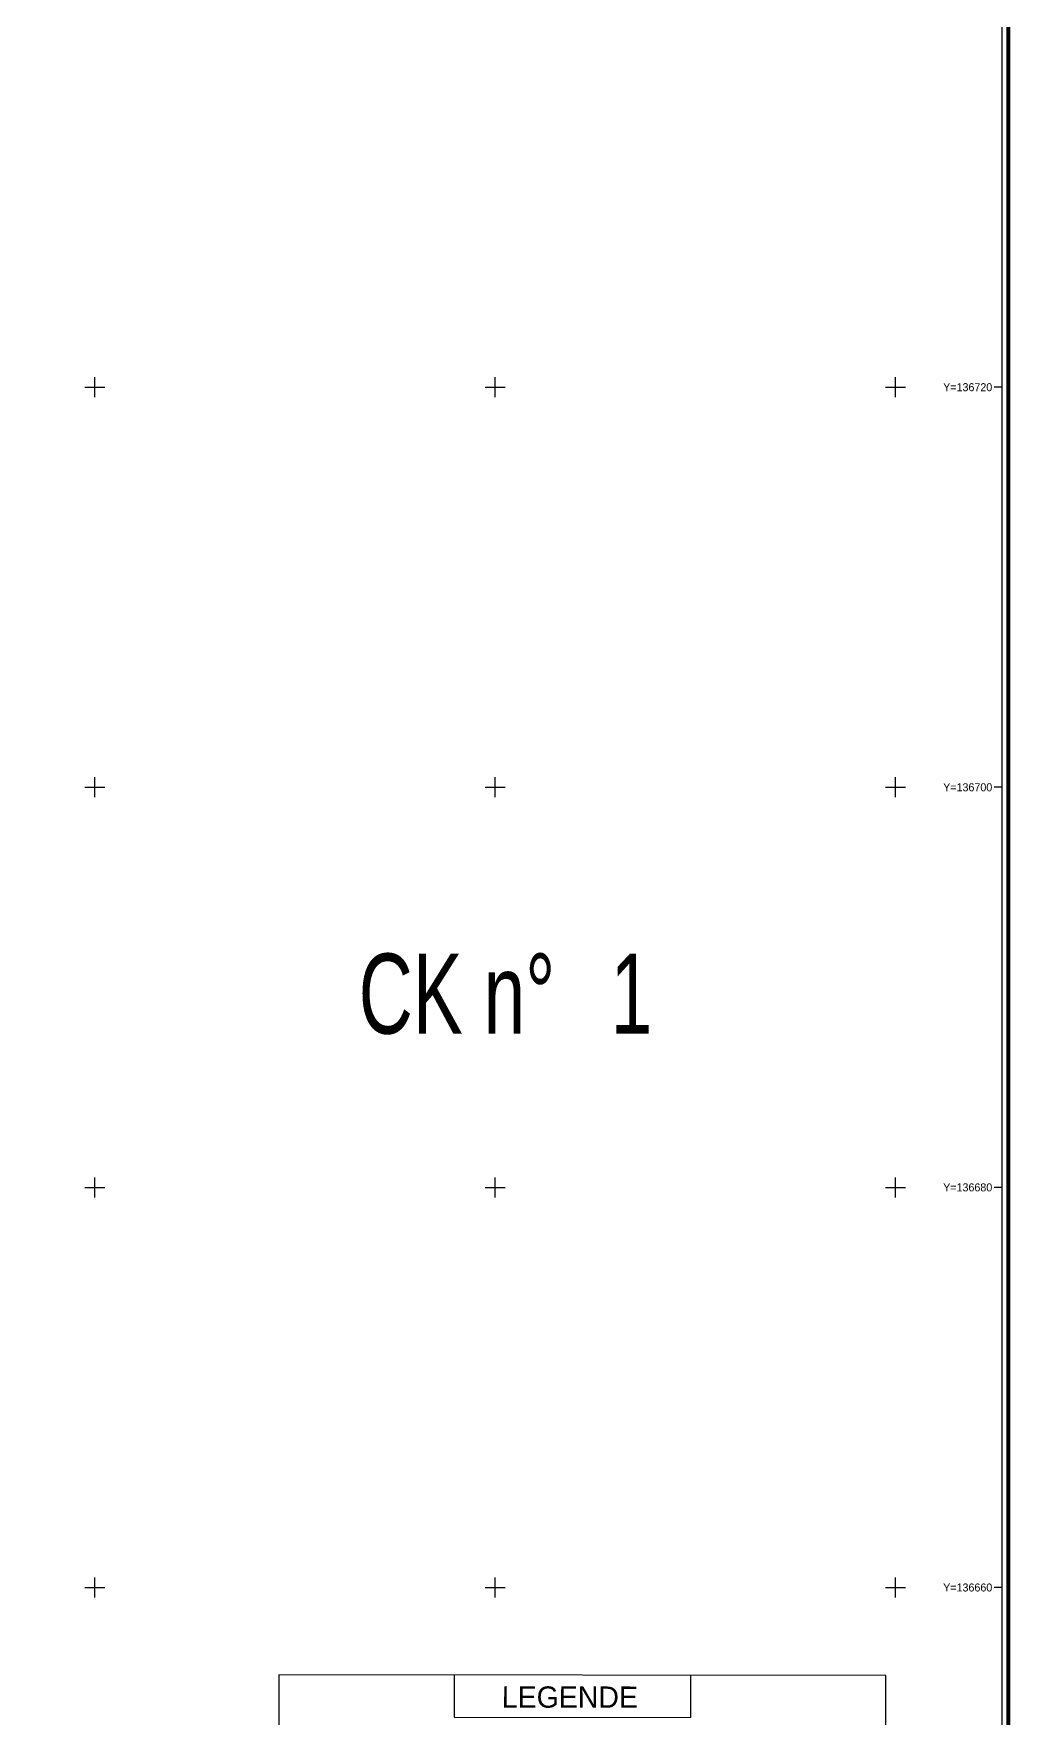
# Model space of a CAD drawing. Header units: metres. Extents: x 330671 to 330906, y 136216 to 136806.
# Drawn here: x 330856.9 to 330905.7, y 136653.5 to 136737.7 of the extents above; entities that cross this region are included whole.
import ezdxf
from ezdxf.enums import TextEntityAlignment as Align

# ---------------------------------------------------------------- set-up
doc = ezdxf.new("R2010")
doc.units = ezdxf.units.M
doc.header["$LTSCALE"] = 2
for name, color, linetype in [('C_APP_CADA', 7, 'Continuous'), ('C_CANIVEAU', 7, 'Continuous'), ('C_FILD_EAU', 7, 'Continuous'), ('C_LIMREVET', 7, 'Continuous'), ('CARROYAGE', 253, 'Continuous'), ('CARTOUCHE', 7, 'Continuous'), ('LEGENDE', 7, 'Continuous')]:
    doc.layers.add(name, color=color, linetype=linetype)

msp = doc.modelspace()

# ---------------------------------------------------------------- linework, layer by layer
at = {"layer": 'C_CANIVEAU'}
msp.add_lwpolyline([(330848.533, 136378.835, 0), (330849.505, 136403.817, -0.000022)], format="xyb", dxfattribs=at)
at = {"layer": 'C_FILD_EAU', "linetype": 'Continuous', "flags": 128}
msp.add_lwpolyline([(330848.833, 136378.823, 0), (330849.805, 136403.801, -0.000022)], format="xyb", dxfattribs=at)
at = {"layer": 'C_LIMREVET', "linetype": 'Continuous', "flags": 128}
msp.add_lwpolyline([(330848.953, 136378.818, 0), (330849.925, 136403.795, -0.000022)], format="xyb", dxfattribs=at)
at = {"layer": 'CARROYAGE'}
for p, q in [((330860, 136719.5), (330860, 136720.5)), ((330880, 136719.5), (330880, 136720.5)), ((330900, 136719.5), (330900, 136720.5)), ((330859.5, 136720), (330860.5, 136720)), ((330879.5, 136720), (330880.5, 136720)), ((330899.5, 136720), (330900.5, 136720)), ((330905.338, 136720), (330904.938, 136720)), ((330860, 136699.5), (330860, 136700.5)), ((330880, 136699.5), (330880, 136700.5)), ((330900, 136699.5), (330900, 136700.5)), ((330859.5, 136700), (330860.5, 136700)), ((330879.5, 136700), (330880.5, 136700)), ((330899.5, 136700), (330900.5, 136700)), ((330905.338, 136700), (330904.938, 136700)), ((330860, 136679.5), (330860, 136680.5)), ((330880, 136679.5), (330880, 136680.5)), ((330900, 136679.5), (330900, 136680.5)), ((330859.5, 136680), (330860.5, 136680)), ((330879.5, 136680), (330880.5, 136680)), ((330899.5, 136680), (330900.5, 136680)), ((330905.338, 136680), (330904.938, 136680)), ((330859.5, 136660), (330860.5, 136660)), ((330860, 136659.5), (330860, 136660.5)), ((330879.5, 136660), (330880.5, 136660)), ((330880, 136659.5), (330880, 136660.5)), ((330899.5, 136660), (330900.5, 136660)), ((330900, 136659.5), (330900, 136660.5)), ((330905.338, 136660), (330904.938, 136660))]:
    msp.add_line(p, q, dxfattribs=at)
at = {"layer": 'CARROYAGE', "flags": 128}
msp.add_lwpolyline([(330695.828, 136216.7), (330905.338, 136216.7), (330905.338, 136805.248), (330695.828, 136805.248)], close=True, dxfattribs=at)
at = {"layer": 'CARROYAGE'}
for points in [[(330695.828, 136216.7), (330905.338, 136216.7), (330905.338, 136805.248), (330695.828, 136805.248)], [(330695.828, 136216.7), (330905.338, 136216.7), (330905.338, 136745.848), (330863.338, 136745.848), (330863.338, 136805.248), (330695.828, 136805.248)]]:
    msp.add_lwpolyline(points, close=True, dxfattribs=at)
at = {"layer": 'CARTOUCHE', "const_width": 0.2}
msp.add_lwpolyline([(330695.528, 136805.548), (330905.638, 136805.548), (330905.638, 136216.4), (330695.528, 136216.4)], close=True, dxfattribs=at)
at = {"layer": 'CARTOUCHE', "ltscale": 0.2}
msp.add_lwpolyline([(330695.828, 136216.7), (330905.338, 136216.7), (330905.338, 136805.248), (330695.828, 136805.248)], close=True, dxfattribs=at)
at = {"layer": 'LEGENDE'}
msp.add_line((330899.513, 136648.227), (330899.526, 136655.602), dxfattribs=at)
at = {"layer": 'LEGENDE', "color": 7}
for points in [[(330899.519, 136655.602), (330869.187, 136655.634), (330869.187, 136598.102)], [(330889.772, 136653.504), (330889.774, 136655.612)], [(330877.949, 136653.516), (330889.771, 136653.504)]]:
    msp.add_lwpolyline(points, dxfattribs=at)
at = {"layer": 'LEGENDE'}
msp.add_lwpolyline([(330877.95, 136655.625), (330877.949, 136653.516)], dxfattribs=at)

# ---------------------------------------------------------------- texts
at = {"layer": 'C_APP_CADA', "width": 0.7}
for s, p in [('CK n°', (330878.092, 136689.685)), ('1', (330886.81, 136689.685))]:
    msp.add_text(s, height=4, dxfattribs=at).set_placement(p, align=Align.MIDDLE_CENTER)
at = {"layer": 'CARROYAGE'}
for s, p in [('Y=136720', (330904.838, 136719.8)), ('Y=136700', (330904.838, 136699.8)), ('Y=136680', (330904.838, 136679.8)), ('Y=136660', (330904.838, 136659.8))]:
    msp.add_text(s, height=0.4, dxfattribs=at).set_placement(p, align=Align.RIGHT)
at = {"layer": 'LEGENDE'}
msp.add_text('LEGENDE', height=1.0642, rotation=359.93837, dxfattribs=at).set_placement((330880.333, 136653.993))

doc.saveas('drawing.dxf')
